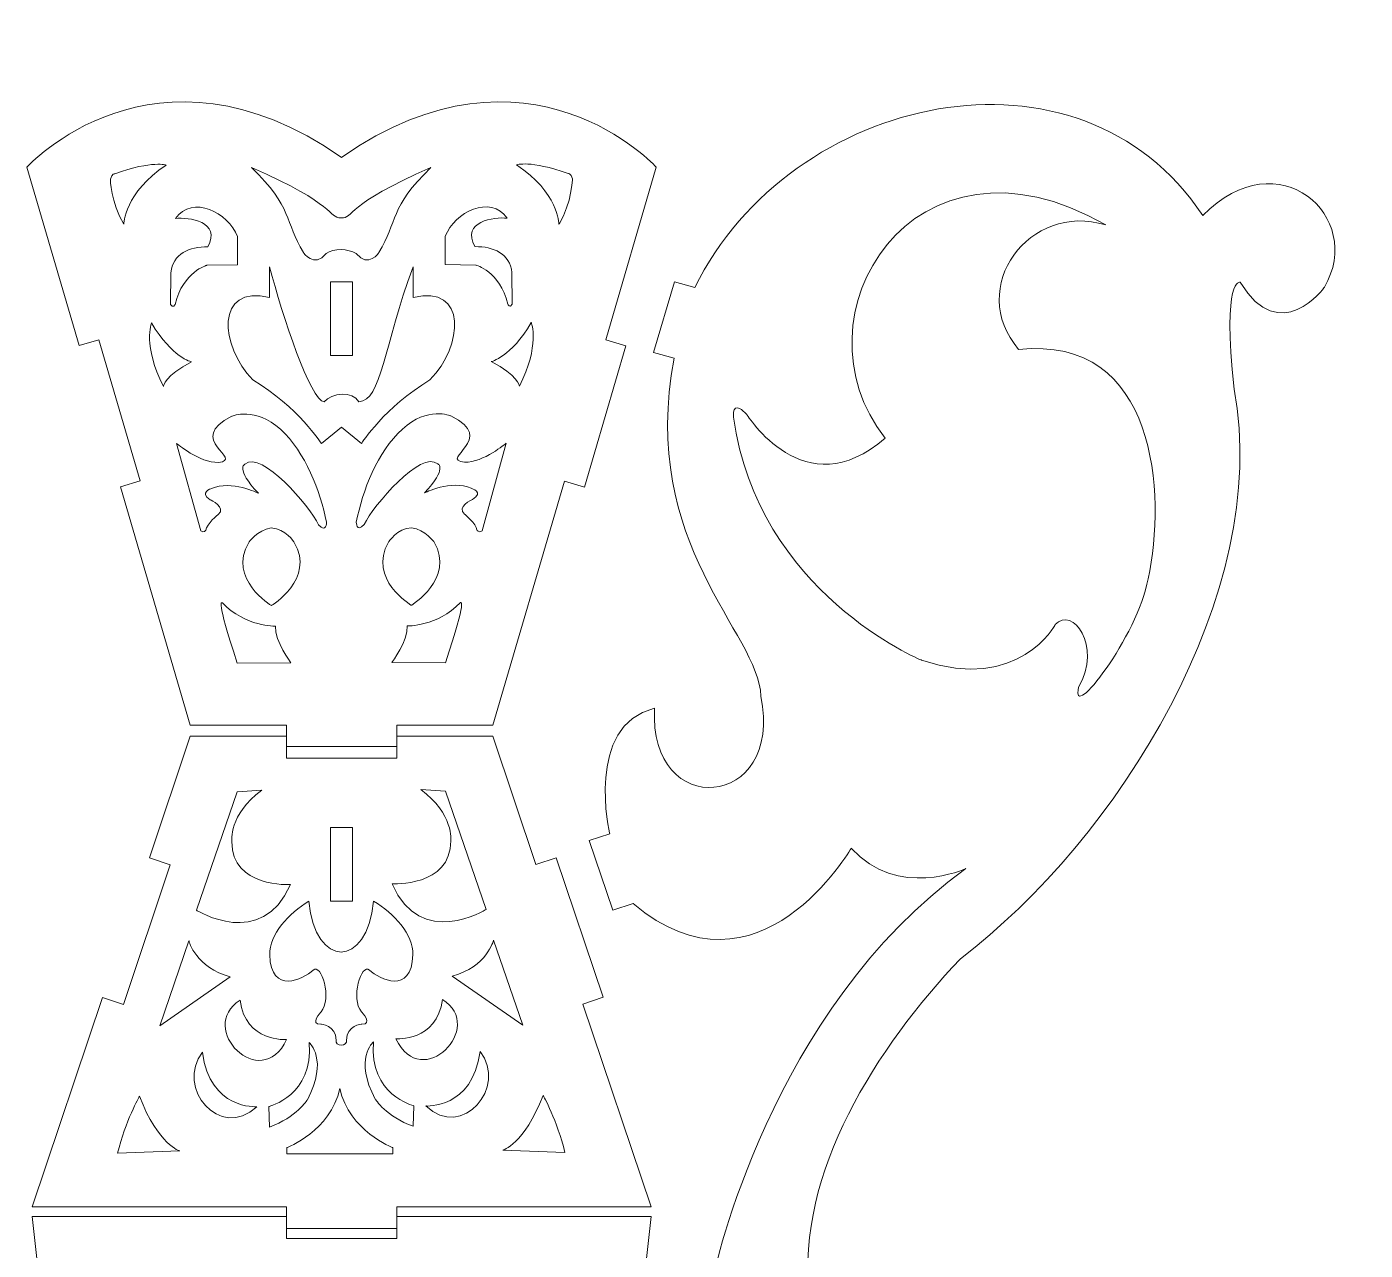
# Model space of a CAD drawing. Header units: centimetres. Extents: x -54.5 to 38.7, y -20.3 to 35.1.
# Drawn here: x 20.54 to 38.73, y 18.39 to 35.02 of the extents above; entities that cross this region are included whole.
import ezdxf

# ---------------------------------------------------------------- set-up
doc = ezdxf.new("R2010")
doc.units = ezdxf.units.CM
doc.header["$MEASUREMENT"] = 0
doc.layers.add('Layer 1', color=7, linetype='Continuous')

msp = doc.modelspace()

# ---------------------------------------------------------------- linework, layer by layer
at = {"layer": 'Layer 1', "color": 250, "lineweight": 9}
for points in [[(24.66481, 30.55208), (24.96481, 30.55208), (24.96481, 31.55208), (24.66481, 31.55208), (24.66481, 30.55208)], [(24.66481, 23.13604), (24.96481, 23.13604), (24.96481, 24.13604), (24.66481, 24.13604), (24.66481, 23.13604)]]:
    msp.add_lwpolyline(points, close=True, dxfattribs=at)
at = {"layer": 'Layer 1', "color": 142, "lineweight": 9}
for points, knots in [([(26.87175, 25.52681), (26.87175, 25.52681), (27.84335, 28.84245), (27.84335, 28.84245), (27.84335, 28.84245), (27.84335, 28.84245), (28.11637, 28.76151), (28.11637, 28.76151), (28.11637, 28.76151), (28.11637, 28.76151), (28.6788, 30.68082), (28.6788, 30.68082), (28.6788, 30.68082), (28.6788, 30.68082), (28.40582, 30.76195), (28.40582, 30.76195), (28.40582, 30.76195), (28.40582, 30.76195), (29.09367, 33.10928), (29.09367, 33.10928), (29.09367, 33.10928), (29.09367, 33.10928), (27.36428, 35.01956), (24.8148, 33.24441), (24.8148, 33.24441), (22.26531, 35.01956), (20.53594, 33.10928), (20.53594, 33.10928), (20.53594, 33.10928), (20.53594, 33.10928), (21.24632, 30.68504), (21.24632, 30.68504), (21.24632, 30.68504), (21.24632, 30.68504), (21.51569, 30.7651), (21.51569, 30.7651), (21.51569, 30.7651), (21.51569, 30.7651), (22.07817, 28.84559), (22.07817, 28.84559), (22.07817, 28.84559), (22.07817, 28.84559), (21.80875, 28.76572), (21.80875, 28.76572), (21.80875, 28.76572), (21.80875, 28.76572), (22.75785, 25.52681), (22.75785, 25.52681), (22.75785, 25.52681), (22.75785, 25.52681), (24.06481, 25.52681), (24.06481, 25.52681), (24.06481, 25.52681), (24.06481, 25.52681), (24.06481, 25.23681), (24.06481, 25.23681), (24.06481, 25.23681), (24.06481, 25.23681), (25.56481, 25.23681), (25.56481, 25.23681), (25.56481, 25.23681), (25.56481, 25.23681), (25.56481, 25.52681), (25.56481, 25.52681), (25.56481, 25.52681), (25.56481, 25.52681), (26.87175, 25.52681), (26.87175, 25.52681)], [0, 0, 0, 0, 0.05555556, 0.05555556, 0.05555556, 0.05555556, 0.11111111, 0.11111111, 0.11111111, 0.11111111, 0.16666667, 0.16666667, 0.16666667, 0.16666667, 0.22222222, 0.22222222, 0.22222222, 0.22222222, 0.27777778, 0.27777778, 0.27777778, 0.27777778, 0.33333333, 0.33333333, 0.33333333, 0.33333333, 0.38888889, 0.38888889, 0.38888889, 0.38888889, 0.44444444, 0.44444444, 0.44444444, 0.44444444, 0.5, 0.5, 0.5, 0.5, 0.55555556, 0.55555556, 0.55555556, 0.55555556, 0.61111111, 0.61111111, 0.61111111, 0.61111111, 0.66666667, 0.66666667, 0.66666667, 0.66666667, 0.72222222, 0.72222222, 0.72222222, 0.72222222, 0.77777778, 0.77777778, 0.77777778, 0.77777778, 0.83333333, 0.83333333, 0.83333333, 0.83333333, 0.88888889, 0.88888889, 0.88888889, 0.88888889, 1, 1, 1, 1]), ([(31.1698, 17.78194), (32.27795, 18.56038), (33.20628, 16.70343), (31.93716, 15.82116), (31.93716, 15.82116), (30.93934, 15.27681), (29.94524, 16.06971), (29.76206, 17.05748), (29.76206, 17.05748), (29.76206, 17.05748), (29.4715, 17.09196), (29.4715, 17.09196), (29.4715, 17.09196), (29.4715, 17.09196), (29.58153, 18.0857), (29.58153, 18.0857), (29.58153, 18.0857), (29.58153, 18.0857), (29.87221, 18.05235), (29.87221, 18.05235), (29.87221, 18.05235), (29.87221, 18.05235), (30.63676, 21.66725), (33.30278, 23.57604), (33.30278, 23.57604), (33.30278, 23.57604), (32.36963, 23.15172), (31.74408, 23.85474), (31.74408, 23.85474), (31.74408, 23.85474), (30.48015, 21.66586), (28.77818, 23.10044), (28.77818, 23.10044), (28.77818, 23.10044), (28.50138, 23.0113), (28.50138, 23.0113), (28.50138, 23.0113), (28.50138, 23.0113), (28.18279, 23.95953), (28.18279, 23.95953), (28.18279, 23.95953), (28.18279, 23.95953), (28.45989, 24.04782), (28.45989, 24.04782), (28.45989, 24.04782), (28.45989, 24.04782), (28.11326, 25.51579), (29.07039, 25.75869), (29.07039, 25.75869), (28.97788, 24.22516), (30.83334, 24.36607), (30.51528, 25.91994), (30.51528, 25.91994), (30.49475, 26.77282), (28.85422, 27.97244), (29.33515, 30.51456), (29.33515, 30.51456), (29.33515, 30.51456), (29.05697, 30.5925), (29.05697, 30.5925), (29.05697, 30.5925), (29.05697, 30.5925), (29.33846, 31.55311), (29.33846, 31.55311), (29.33846, 31.55311), (29.33846, 31.55311), (29.61638, 31.47428), (29.61638, 31.47428), (29.61638, 31.47428), (30.91419, 34.11234), (34.84737, 34.9842), (36.52129, 32.45307), (36.52129, 32.45307), (37.5533, 33.50352), (38.72991, 32.43642), (38.17597, 31.4788), (38.17597, 31.4788), (38.17597, 31.4788), (37.57028, 30.64916), (37.03192, 31.54775), (37.03192, 31.54775), (37.03192, 31.54775), (36.78022, 31.62702), (36.94932, 30.09238), (36.94932, 30.09238), (37.46417, 27.31243), (35.36044, 23.973), (33.22671, 22.35217), (33.22671, 22.35217), (32.09391, 21.15639), (30.99148, 19.44009), (31.1698, 17.78194)], [0, 0, 0, 0, 0.04166667, 0.04166667, 0.04166667, 0.04166667, 0.08333333, 0.08333333, 0.08333333, 0.08333333, 0.125, 0.125, 0.125, 0.125, 0.16666667, 0.16666667, 0.16666667, 0.16666667, 0.20833333, 0.20833333, 0.20833333, 0.20833333, 0.25, 0.25, 0.25, 0.25, 0.29166667, 0.29166667, 0.29166667, 0.29166667, 0.33333333, 0.33333333, 0.33333333, 0.33333333, 0.375, 0.375, 0.375, 0.375, 0.41666667, 0.41666667, 0.41666667, 0.41666667, 0.45833333, 0.45833333, 0.45833333, 0.45833333, 0.5, 0.5, 0.5, 0.5, 0.54166667, 0.54166667, 0.54166667, 0.54166667, 0.58333333, 0.58333333, 0.58333333, 0.58333333, 0.625, 0.625, 0.625, 0.625, 0.66666667, 0.66666667, 0.66666667, 0.66666667, 0.70833333, 0.70833333, 0.70833333, 0.70833333, 0.75, 0.75, 0.75, 0.75, 0.79166667, 0.79166667, 0.79166667, 0.79166667, 0.83333333, 0.83333333, 0.83333333, 0.83333333, 0.875, 0.875, 0.875, 0.875, 0.91666667, 0.91666667, 0.91666667, 0.91666667, 1, 1, 1, 1]), ([(32.20517, 29.42711), (30.89985, 31.06977), (32.57906, 33.8363), (35.2023, 32.32618), (35.2023, 32.32618), (34.1674, 32.64648), (33.29908, 31.47642), (34.01871, 30.63217), (34.01871, 30.63217), (35.90196, 30.83798), (36.02578, 28.65177), (35.77864, 27.51558), (35.77864, 27.51558), (35.63901, 26.73655), (34.71322, 25.53379), (34.83457, 26.04416), (34.83457, 26.04416), (35.15657, 26.60491), (34.74893, 27.1508), (34.51514, 26.89318), (34.51514, 26.89318), (34.51514, 26.89318), (34.03195, 25.96612), (32.69796, 26.40951), (32.69796, 26.40951), (32.69796, 26.40951), (30.46658, 27.32877), (30.14415, 29.71278), (30.14415, 29.71278), (30.14415, 29.71278), (30.10233, 29.97047), (30.32159, 29.75482), (30.32159, 29.75482), (30.32159, 29.75482), (31.10281, 28.47202), (32.20517, 29.42711)], [0, 0, 0, 0, 0.1, 0.1, 0.1, 0.1, 0.2, 0.2, 0.2, 0.2, 0.3, 0.3, 0.3, 0.3, 0.4, 0.4, 0.4, 0.4, 0.5, 0.5, 0.5, 0.5, 0.6, 0.6, 0.6, 0.6, 0.7, 0.7, 0.7, 0.7, 0.8, 0.8, 0.8, 0.8, 1, 1, 1, 1]), ([(21.85434, 32.33445), (21.85434, 32.33445), (21.86503, 32.76825), (22.4323, 33.13868), (22.4323, 33.13868), (22.4323, 33.13868), (22.25303, 33.2069), (21.73126, 33.02169), (21.73126, 33.02169), (21.73126, 33.02169), (21.69379, 33.029), (21.67239, 32.94858), (21.67239, 32.94858), (21.67239, 32.94858), (21.67506, 32.63419), (21.85434, 32.33445)], [0, 0, 0, 0, 0.2, 0.2, 0.2, 0.2, 0.4, 0.4, 0.4, 0.4, 0.6, 0.6, 0.6, 0.6, 1, 1, 1, 1]), ([(27.77068, 32.33801), (27.77068, 32.33801), (27.75998, 32.7718), (27.19271, 33.14224), (27.19271, 33.14224), (27.19271, 33.14224), (27.37198, 33.21046), (27.89376, 33.02525), (27.89376, 33.02525), (27.89376, 33.02525), (27.93122, 33.03256), (27.95263, 32.95214), (27.95263, 32.95214), (27.95263, 32.95214), (27.94996, 32.63775), (27.77068, 32.33801)], [0, 0, 0, 0, 0.2, 0.2, 0.2, 0.2, 0.4, 0.4, 0.4, 0.4, 0.6, 0.6, 0.6, 0.6, 1, 1, 1, 1]), ([(24.81082, 32.42137), (24.98532, 32.41652), (24.85644, 32.6003), (26.02909, 33.10648), (26.02909, 33.10648), (25.46553, 32.56208), (25.57854, 32.37429), (25.32269, 31.95001), (25.32269, 31.95001), (25.32269, 31.95001), (25.18355, 31.73555), (25.0123, 31.93539), (25.0123, 31.93539), (24.91259, 32.00609), (24.70445, 32.01139), (24.60722, 31.93539), (24.60722, 31.93539), (24.43598, 31.73555), (24.29683, 31.95001), (24.29683, 31.95001), (24.29683, 31.95001), (24.04098, 32.37429), (24.15399, 32.56208), (23.59043, 33.10648), (23.59043, 33.10648), (24.76308, 32.6003), (24.62098, 32.42665), (24.81082, 32.42137)], [0, 0, 0, 0, 0.125, 0.125, 0.125, 0.125, 0.25, 0.25, 0.25, 0.25, 0.375, 0.375, 0.375, 0.375, 0.5, 0.5, 0.5, 0.5, 0.625, 0.625, 0.625, 0.625, 0.75, 0.75, 0.75, 0.75, 1, 1, 1, 1]), ([(22.48983, 31.24466), (22.48983, 31.24466), (22.49518, 31.67603), (22.49518, 31.67603), (22.49518, 31.67603), (22.51906, 31.93416), (22.74756, 32.02993), (22.99687, 32.02758), (22.99687, 32.02758), (23.18539, 32.37314), (22.73619, 32.433), (22.55675, 32.41382), (22.55675, 32.41382), (22.78899, 32.73786), (23.2733, 32.49925), (23.39961, 32.16768), (23.39961, 32.16768), (23.39961, 32.16768), (23.39961, 31.78262), (23.39961, 31.78262), (23.39961, 31.78262), (23.39961, 31.78262), (22.98487, 31.77775), (22.98487, 31.77775), (22.98487, 31.77775), (22.98487, 31.77775), (22.6611, 31.69246), (22.5514, 31.24647), (22.5514, 31.24647), (22.5514, 31.24647), (22.5248, 31.18536), (22.48983, 31.24466)], [0, 0, 0, 0, 0.11111111, 0.11111111, 0.11111111, 0.11111111, 0.22222222, 0.22222222, 0.22222222, 0.22222222, 0.33333333, 0.33333333, 0.33333333, 0.33333333, 0.44444444, 0.44444444, 0.44444444, 0.44444444, 0.55555556, 0.55555556, 0.55555556, 0.55555556, 0.66666667, 0.66666667, 0.66666667, 0.66666667, 0.77777778, 0.77777778, 0.77777778, 0.77777778, 1, 1, 1, 1]), ([(27.13518, 31.24822), (27.13518, 31.24822), (27.12983, 31.67959), (27.12983, 31.67959), (27.12983, 31.67959), (27.10596, 31.93772), (26.87745, 32.03348), (26.62814, 32.03114), (26.62814, 32.03114), (26.43962, 32.3767), (26.88882, 32.43656), (27.06826, 32.41738), (27.06826, 32.41738), (26.83602, 32.74142), (26.35171, 32.50281), (26.2254, 32.17124), (26.2254, 32.17124), (26.2254, 32.17124), (26.2254, 31.78618), (26.2254, 31.78618), (26.2254, 31.78618), (26.2254, 31.78618), (26.64014, 31.78131), (26.64014, 31.78131), (26.64014, 31.78131), (26.64014, 31.78131), (26.96391, 31.69602), (27.07361, 31.25003), (27.07361, 31.25003), (27.07361, 31.25003), (27.10022, 31.18892), (27.13518, 31.24822)], [0, 0, 0, 0, 0.11111111, 0.11111111, 0.11111111, 0.11111111, 0.22222222, 0.22222222, 0.22222222, 0.22222222, 0.33333333, 0.33333333, 0.33333333, 0.33333333, 0.44444444, 0.44444444, 0.44444444, 0.44444444, 0.55555556, 0.55555556, 0.55555556, 0.55555556, 0.66666667, 0.66666667, 0.66666667, 0.66666667, 0.77777778, 0.77777778, 0.77777778, 0.77777778, 1, 1, 1, 1]), ([(24.57641, 29.92255), (24.39535, 29.92948), (24.00878, 31.09513), (23.83655, 31.75523), (23.83655, 31.75523), (23.83655, 31.75523), (23.83655, 31.33787), (23.83655, 31.33787), (23.83655, 31.33787), (23.09434, 31.52119), (23.15801, 30.67803), (23.60906, 30.21928), (23.60906, 30.21928), (24.22449, 29.85371), (24.54025, 29.35412), (24.54025, 29.35412), (24.54025, 29.35412), (24.54025, 29.35412), (24.8125, 29.5759), (24.8125, 29.5759), (24.8125, 29.5759), (24.8125, 29.5759), (25.0856, 29.35412), (25.0856, 29.35412), (25.0856, 29.35412), (25.0856, 29.35412), (25.40135, 29.85371), (26.01678, 30.21928), (26.01678, 30.21928), (26.46783, 30.67803), (26.53153, 31.5212), (25.78929, 31.33787), (25.78929, 31.33787), (25.78929, 31.33787), (25.78929, 31.75523), (25.78929, 31.75523), (25.78929, 31.75523), (25.38424, 30.6877), (25.3632, 29.93456), (25.04943, 29.92255), (25.04943, 29.92255), (24.96303, 30.06991), (24.68627, 30.04477), (24.57641, 29.92255)], [0, 0, 0, 0, 0.08333333, 0.08333333, 0.08333333, 0.08333333, 0.16666667, 0.16666667, 0.16666667, 0.16666667, 0.25, 0.25, 0.25, 0.25, 0.33333333, 0.33333333, 0.33333333, 0.33333333, 0.41666667, 0.41666667, 0.41666667, 0.41666667, 0.5, 0.5, 0.5, 0.5, 0.58333333, 0.58333333, 0.58333333, 0.58333333, 0.66666667, 0.66666667, 0.66666667, 0.66666667, 0.75, 0.75, 0.75, 0.75, 0.83333333, 0.83333333, 0.83333333, 0.83333333, 1, 1, 1, 1]), ([(24.66481, 31.55208), (24.66481, 31.55208), (24.96481, 31.55208), (24.96481, 31.55208), (24.96481, 31.55208), (24.96481, 31.55208), (24.96481, 30.55208), (24.96481, 30.55208), (24.96481, 30.55208), (24.96481, 30.55208), (24.66481, 30.55208), (24.66481, 30.55208), (24.66481, 30.55208), (24.66481, 30.55208), (24.66481, 31.55208), (24.66481, 31.55208)], [0, 0, 0, 0, 0.2, 0.2, 0.2, 0.2, 0.4, 0.4, 0.4, 0.4, 0.6, 0.6, 0.6, 0.6, 1, 1, 1, 1]), ([(22.77687, 30.46394), (22.77687, 30.46394), (22.5093, 30.52243), (22.23102, 30.99522), (22.23102, 30.99522), (22.23102, 30.99522), (22.10928, 30.68443), (22.39292, 30.13122), (22.39292, 30.13122), (22.39292, 30.13122), (22.41432, 30.28233), (22.77687, 30.46394)], [0, 0, 0, 0, 0.25, 0.25, 0.25, 0.25, 0.5, 0.5, 0.5, 0.5, 1, 1, 1, 1]), ([(26.84815, 30.4675), (26.84815, 30.4675), (27.11571, 30.52599), (27.394, 30.99878), (27.394, 30.99878), (27.394, 30.99878), (27.51573, 30.68799), (27.23209, 30.13478), (27.23209, 30.13478), (27.23209, 30.13478), (27.21069, 30.28589), (26.84815, 30.4675)], [0, 0, 0, 0, 0.25, 0.25, 0.25, 0.25, 0.5, 0.5, 0.5, 0.5, 1, 1, 1, 1]), ([(22.89991, 28.16595), (22.89991, 28.16595), (22.57347, 29.35522), (22.57347, 29.35522), (22.57347, 29.35522), (22.57347, 29.35522), (22.8785, 29.09203), (23.14073, 29.0969), (23.14073, 29.0969), (23.50308, 29.13743), (22.67329, 29.41116), (23.32537, 29.72691), (23.32537, 29.72691), (23.32537, 29.72691), (23.64112, 29.85975), (23.98361, 29.54781), (23.98361, 29.54781), (24.32611, 29.23587), (24.52413, 28.70827), (24.60975, 28.28422), (24.60975, 28.28422), (24.60975, 28.28422), (24.60977, 28.13311), (24.50273, 28.2501), (24.50273, 28.2501), (24.3764, 28.50898), (23.72886, 29.26978), (23.502, 29.07382), (23.502, 29.07382), (23.502, 29.07382), (23.36286, 29.02021), (23.68395, 28.67902), (23.68395, 28.67902), (23.68395, 28.67902), (23.31946, 28.86289), (23.04712, 28.74239), (23.04712, 28.74239), (23.04712, 28.74239), (22.86517, 28.68876), (23.03106, 28.59128), (23.03106, 28.59128), (23.03106, 28.59128), (23.25581, 28.48404), (23.13808, 28.39144), (23.13808, 28.39144), (23.13808, 28.39144), (22.97754, 28.25986), (22.97219, 28.17699), (22.97219, 28.17699), (22.97219, 28.17699), (22.9441, 28.1307), (22.89991, 28.16595)], [0, 0, 0, 0, 0.07142857, 0.07142857, 0.07142857, 0.07142857, 0.14285714, 0.14285714, 0.14285714, 0.14285714, 0.21428571, 0.21428571, 0.21428571, 0.21428571, 0.28571429, 0.28571429, 0.28571429, 0.28571429, 0.35714286, 0.35714286, 0.35714286, 0.35714286, 0.42857143, 0.42857143, 0.42857143, 0.42857143, 0.5, 0.5, 0.5, 0.5, 0.57142857, 0.57142857, 0.57142857, 0.57142857, 0.64285714, 0.64285714, 0.64285714, 0.64285714, 0.71428571, 0.71428571, 0.71428571, 0.71428571, 0.78571429, 0.78571429, 0.78571429, 0.78571429, 0.85714286, 0.85714286, 0.85714286, 0.85714286, 1, 1, 1, 1]), ([(26.7251, 28.16951), (26.7251, 28.16951), (27.05154, 29.35878), (27.05154, 29.35878), (27.05154, 29.35878), (27.05154, 29.35878), (26.74651, 29.09559), (26.48428, 29.10046), (26.48428, 29.10046), (26.12193, 29.14099), (26.95172, 29.41472), (26.29964, 29.73047), (26.29964, 29.73047), (26.29964, 29.73047), (25.98389, 29.86331), (25.6414, 29.55137), (25.6414, 29.55137), (25.2989, 29.23943), (25.10089, 28.71183), (25.01526, 28.28778), (25.01526, 28.28778), (25.01526, 28.28778), (25.01524, 28.13667), (25.12228, 28.25365), (25.12228, 28.25365), (25.24861, 28.51254), (25.89615, 29.27334), (26.12301, 29.07738), (26.12301, 29.07738), (26.12301, 29.07738), (26.26215, 29.02376), (25.94106, 28.68258), (25.94106, 28.68258), (25.94106, 28.68258), (26.30555, 28.86645), (26.5779, 28.74595), (26.5779, 28.74595), (26.5779, 28.74595), (26.75985, 28.69232), (26.59395, 28.59484), (26.59395, 28.59484), (26.59395, 28.59484), (26.3692, 28.4876), (26.48693, 28.395), (26.48693, 28.395), (26.48693, 28.395), (26.64747, 28.26341), (26.65282, 28.18055), (26.65282, 28.18055), (26.65282, 28.18055), (26.68092, 28.13426), (26.7251, 28.16951)], [0, 0, 0, 0, 0.07142857, 0.07142857, 0.07142857, 0.07142857, 0.14285714, 0.14285714, 0.14285714, 0.14285714, 0.21428571, 0.21428571, 0.21428571, 0.21428571, 0.28571429, 0.28571429, 0.28571429, 0.28571429, 0.35714286, 0.35714286, 0.35714286, 0.35714286, 0.42857143, 0.42857143, 0.42857143, 0.42857143, 0.5, 0.5, 0.5, 0.5, 0.57142857, 0.57142857, 0.57142857, 0.57142857, 0.64285714, 0.64285714, 0.64285714, 0.64285714, 0.71428571, 0.71428571, 0.71428571, 0.71428571, 0.78571429, 0.78571429, 0.78571429, 0.78571429, 0.85714286, 0.85714286, 0.85714286, 0.85714286, 1, 1, 1, 1]), ([(23.86012, 28.20657), (23.66747, 28.17977), (23.5523, 28.01038), (23.5523, 28.01038), (23.5523, 28.01038), (23.26332, 27.51322), (23.86209, 27.15181), (23.86209, 27.15181), (23.86209, 27.15181), (23.86209, 27.15181), (24.46083, 27.51322), (24.17185, 28.01038), (24.17185, 28.01038), (24.17185, 28.01038), (24.05278, 28.20171), (23.86012, 28.20657)], [0, 0, 0, 0, 0.2, 0.2, 0.2, 0.2, 0.4, 0.4, 0.4, 0.4, 0.6, 0.6, 0.6, 0.6, 1, 1, 1, 1]), ([(25.76489, 28.21013), (25.95754, 28.18332), (26.07271, 28.01394), (26.07271, 28.01394), (26.07271, 28.01394), (26.36169, 27.51678), (25.76292, 27.15537), (25.76292, 27.15537), (25.76292, 27.15537), (25.76292, 27.15537), (25.16419, 27.51678), (25.45316, 28.01394), (25.45316, 28.01394), (25.45316, 28.01394), (25.57224, 28.20526), (25.76489, 28.21013)], [0, 0, 0, 0, 0.2, 0.2, 0.2, 0.2, 0.4, 0.4, 0.4, 0.4, 0.6, 0.6, 0.6, 0.6, 1, 1, 1, 1]), ([(23.91823, 26.87159), (23.91823, 26.87159), (23.51009, 26.86186), (23.19435, 27.18842), (23.19435, 27.18842), (23.19435, 27.18842), (23.09267, 27.28232), (23.3977, 26.37087), (23.3977, 26.37087), (23.3977, 26.37087), (24.12617, 26.37505), (24.12617, 26.37505), (24.12617, 26.37505), (24.12617, 26.37505), (23.90552, 26.66263), (23.91823, 26.87159)], [0, 0, 0, 0, 0.2, 0.2, 0.2, 0.2, 0.4, 0.4, 0.4, 0.4, 0.6, 0.6, 0.6, 0.6, 1, 1, 1, 1]), ([(25.70678, 26.87515), (25.70678, 26.87515), (26.11492, 26.86542), (26.43067, 27.19198), (26.43067, 27.19198), (26.43067, 27.19198), (26.53234, 27.28588), (26.22731, 26.37443), (26.22731, 26.37443), (26.22731, 26.37443), (25.49884, 26.37861), (25.49884, 26.37861), (25.49884, 26.37861), (25.49884, 26.37861), (25.71949, 26.66618), (25.70678, 26.87515)], [0, 0, 0, 0, 0.2, 0.2, 0.2, 0.2, 0.4, 0.4, 0.4, 0.4, 0.6, 0.6, 0.6, 0.6, 1, 1, 1, 1]), ([(29.02163, 18.9776), (29.02163, 18.9776), (28.09495, 21.73574), (28.09495, 21.73574), (28.09495, 21.73574), (28.09495, 21.73574), (28.36903, 21.82734), (28.36903, 21.82734), (28.36903, 21.82734), (28.36903, 21.82734), (27.73256, 23.72343), (27.73256, 23.72343), (27.73256, 23.72343), (27.73256, 23.72343), (27.45799, 23.63154), (27.45799, 23.63154), (27.45799, 23.63154), (27.45799, 23.63154), (26.87216, 25.37519), (26.87216, 25.37519), (26.87216, 25.37519), (26.87216, 25.37519), (25.56481, 25.37519), (25.56481, 25.37519), (25.56481, 25.37519), (25.56481, 25.37519), (25.56481, 25.07724), (25.56481, 25.07724), (25.56481, 25.07724), (25.56481, 25.07724), (24.06481, 25.07724), (24.06481, 25.07724), (24.06481, 25.07724), (24.06481, 25.07724), (24.06481, 25.37519), (24.06481, 25.37519), (24.06481, 25.37519), (24.06481, 25.37519), (22.75746, 25.37519), (22.75746, 25.37519), (22.75746, 25.37519), (22.75746, 25.37519), (22.20208, 23.7222), (22.20208, 23.7222), (22.20208, 23.7222), (22.20208, 23.7222), (22.48621, 23.62711), (22.48621, 23.62711), (22.48621, 23.62711), (22.48621, 23.62711), (21.8493, 21.7313), (21.8493, 21.7313), (21.8493, 21.7313), (21.8493, 21.7313), (21.56509, 21.82629), (21.56509, 21.82629), (21.56509, 21.82629), (21.56509, 21.82629), (20.60798, 18.9776), (20.60798, 18.9776), (20.60798, 18.9776), (20.60798, 18.9776), (24.06481, 18.9776), (24.06481, 18.9776), (24.06481, 18.9776), (24.06481, 18.9776), (24.06481, 18.6836), (24.06481, 18.6836), (24.06481, 18.6836), (24.06481, 18.6836), (25.56481, 18.6836), (25.56481, 18.6836), (25.56481, 18.6836), (25.56481, 18.6836), (25.56481, 18.9776), (25.56481, 18.9776), (25.56481, 18.9776), (25.56481, 18.9776), (29.02163, 18.9776), (29.02163, 18.9776)], [0, 0, 0, 0, 0.04761905, 0.04761905, 0.04761905, 0.04761905, 0.0952381, 0.0952381, 0.0952381, 0.0952381, 0.14285714, 0.14285714, 0.14285714, 0.14285714, 0.19047619, 0.19047619, 0.19047619, 0.19047619, 0.23809524, 0.23809524, 0.23809524, 0.23809524, 0.28571429, 0.28571429, 0.28571429, 0.28571429, 0.33333333, 0.33333333, 0.33333333, 0.33333333, 0.38095238, 0.38095238, 0.38095238, 0.38095238, 0.42857143, 0.42857143, 0.42857143, 0.42857143, 0.47619048, 0.47619048, 0.47619048, 0.47619048, 0.52380952, 0.52380952, 0.52380952, 0.52380952, 0.57142857, 0.57142857, 0.57142857, 0.57142857, 0.61904762, 0.61904762, 0.61904762, 0.61904762, 0.66666667, 0.66666667, 0.66666667, 0.66666667, 0.71428571, 0.71428571, 0.71428571, 0.71428571, 0.76190476, 0.76190476, 0.76190476, 0.76190476, 0.80952381, 0.80952381, 0.80952381, 0.80952381, 0.85714286, 0.85714286, 0.85714286, 0.85714286, 0.9047619, 0.9047619, 0.9047619, 0.9047619, 1, 1, 1, 1]), ([(22.84403, 23.01034), (22.84403, 23.01034), (23.72922, 22.45613), (24.11998, 23.35959), (24.11998, 23.35959), (24.11998, 23.35959), (23.32252, 23.31403), (23.32252, 23.94418), (23.32252, 23.94418), (23.32252, 23.94418), (23.27669, 24.30869), (23.73124, 24.64274), (23.73124, 24.64274), (23.73124, 24.64274), (23.3963, 24.61997), (23.3963, 24.61997), (23.3963, 24.61997), (23.3963, 24.61997), (22.84403, 23.01034), (22.84403, 23.01034)], [0, 0, 0, 0, 0.16666667, 0.16666667, 0.16666667, 0.16666667, 0.33333333, 0.33333333, 0.33333333, 0.33333333, 0.5, 0.5, 0.5, 0.5, 0.66666667, 0.66666667, 0.66666667, 0.66666667, 1, 1, 1, 1]), ([(26.77837, 23.02021), (26.77837, 23.02021), (25.89319, 22.46601), (25.50242, 23.36946), (25.50242, 23.36946), (25.50242, 23.36946), (26.29989, 23.3239), (26.29989, 23.95405), (26.29989, 23.95405), (26.29989, 23.95405), (26.34571, 24.31856), (25.89116, 24.65261), (25.89116, 24.65261), (25.89116, 24.65261), (26.2261, 24.62984), (26.2261, 24.62984), (26.2261, 24.62984), (26.2261, 24.62984), (26.77837, 23.02021), (26.77837, 23.02021)], [0, 0, 0, 0, 0.16666667, 0.16666667, 0.16666667, 0.16666667, 0.33333333, 0.33333333, 0.33333333, 0.33333333, 0.5, 0.5, 0.5, 0.5, 0.66666667, 0.66666667, 0.66666667, 0.66666667, 1, 1, 1, 1]), ([(24.66481, 24.13604), (24.66481, 24.13604), (24.96481, 24.13604), (24.96481, 24.13604), (24.96481, 24.13604), (24.96481, 24.13604), (24.96481, 23.13604), (24.96481, 23.13604), (24.96481, 23.13604), (24.96481, 23.13604), (24.66481, 23.13604), (24.66481, 23.13604), (24.66481, 23.13604), (24.66481, 23.13604), (24.66481, 24.13604), (24.66481, 24.13604)], [0, 0, 0, 0, 0.2, 0.2, 0.2, 0.2, 0.4, 0.4, 0.4, 0.4, 0.6, 0.6, 0.6, 0.6, 1, 1, 1, 1]), ([(24.88282, 21.24527), (24.88282, 21.44571), (25.09016, 21.46392), (25.09016, 21.46392), (25.09016, 21.46392), (25.24646, 21.45481), (25.08698, 21.62792), (25.08698, 21.62792), (25.08698, 21.62792), (24.93317, 21.80716), (25.08347, 22.29961), (25.19477, 22.19748), (25.19477, 22.19748), (25.32944, 22.07393), (25.76689, 21.85009), (25.78496, 22.40679), (25.78496, 22.40679), (25.79384, 22.68032), (25.5251, 22.97073), (25.25125, 23.1342), (25.25125, 23.1342), (25.16285, 22.21128), (24.45406, 22.21084), (24.37185, 23.1342), (24.37185, 23.1342), (24.09799, 22.97073), (23.82925, 22.68032), (23.83813, 22.40679), (23.83813, 22.40679), (23.85621, 21.85009), (24.29365, 22.07393), (24.42832, 22.19748), (24.42832, 22.19748), (24.53962, 22.29961), (24.68992, 21.80716), (24.53611, 21.62792), (24.53611, 21.62792), (24.53611, 21.62792), (24.37663, 21.45481), (24.53293, 21.46392), (24.53293, 21.46392), (24.53293, 21.46392), (24.74027, 21.44571), (24.74027, 21.24527), (24.74027, 21.24527), (24.72138, 21.15534), (24.90159, 21.15592), (24.88282, 21.24527)], [0, 0, 0, 0, 0.07692308, 0.07692308, 0.07692308, 0.07692308, 0.15384615, 0.15384615, 0.15384615, 0.15384615, 0.23076923, 0.23076923, 0.23076923, 0.23076923, 0.30769231, 0.30769231, 0.30769231, 0.30769231, 0.38461538, 0.38461538, 0.38461538, 0.38461538, 0.46153846, 0.46153846, 0.46153846, 0.46153846, 0.53846154, 0.53846154, 0.53846154, 0.53846154, 0.61538462, 0.61538462, 0.61538462, 0.61538462, 0.69230769, 0.69230769, 0.69230769, 0.69230769, 0.76923077, 0.76923077, 0.76923077, 0.76923077, 0.84615385, 0.84615385, 0.84615385, 0.84615385, 1, 1, 1, 1]), ([(22.34562, 21.43876), (22.34562, 21.43876), (22.74036, 22.59277), (22.74036, 22.59277), (22.74036, 22.59277), (22.74036, 22.59277), (22.83605, 22.22454), (23.30258, 22.10686), (23.30258, 22.10686), (23.30258, 22.10686), (22.34562, 21.43876), (22.34562, 21.43876)], [0, 0, 0, 0, 0.25, 0.25, 0.25, 0.25, 0.5, 0.5, 0.5, 0.5, 1, 1, 1, 1]), ([(27.27678, 21.44864), (27.27678, 21.44864), (26.88204, 22.60264), (26.88204, 22.60264), (26.88204, 22.60264), (26.88204, 22.60264), (26.78635, 22.23441), (26.31983, 22.11674), (26.31983, 22.11674), (26.31983, 22.11674), (27.27678, 21.44864), (27.27678, 21.44864)], [0, 0, 0, 0, 0.25, 0.25, 0.25, 0.25, 0.5, 0.5, 0.5, 0.5, 1, 1, 1, 1]), ([(24.06853, 21.25317), (24.06853, 21.25317), (23.50794, 21.21114), (23.43617, 21.78813), (23.43617, 21.78813), (22.83792, 21.41191), (23.71473, 20.51377), (24.06853, 21.25317)], [0, 0, 0, 0, 0.33333333, 0.33333333, 0.33333333, 0.33333333, 1, 1, 1, 1]), ([(25.55388, 21.26304), (25.55388, 21.26304), (26.11446, 21.22101), (26.18623, 21.798), (26.18623, 21.798), (26.78448, 21.42178), (25.90768, 20.52364), (25.55388, 21.26304)], [0, 0, 0, 0, 0.33333333, 0.33333333, 0.33333333, 0.33333333, 1, 1, 1, 1]), ([(23.83328, 20.06381), (23.83328, 20.06381), (23.8269, 20.3432), (23.8269, 20.3432), (23.8269, 20.3432), (23.8269, 20.3432), (24.43615, 20.48898), (24.37555, 21.21174), (24.37555, 21.21174), (24.37555, 21.21174), (24.64032, 20.97791), (24.35004, 20.43431), (24.35004, 20.43431), (24.35004, 20.43431), (24.20011, 20.1944), (23.83328, 20.06381)], [0, 0, 0, 0, 0.2, 0.2, 0.2, 0.2, 0.4, 0.4, 0.4, 0.4, 0.6, 0.6, 0.6, 0.6, 1, 1, 1, 1]), ([(25.78913, 20.07368), (25.78913, 20.07368), (25.79551, 20.35307), (25.79551, 20.35307), (25.79551, 20.35307), (25.79551, 20.35307), (25.18625, 20.49885), (25.24686, 21.22162), (25.24686, 21.22162), (25.24686, 21.22162), (24.98208, 20.98778), (25.27237, 20.44418), (25.27237, 20.44418), (25.27237, 20.44418), (25.4223, 20.20427), (25.78913, 20.07368)], [0, 0, 0, 0, 0.2, 0.2, 0.2, 0.2, 0.4, 0.4, 0.4, 0.4, 0.6, 0.6, 0.6, 0.6, 1, 1, 1, 1]), ([(23.66102, 20.34018), (23.66102, 20.34018), (23.02623, 20.29462), (22.92415, 21.08117), (22.92415, 21.08117), (22.5509, 20.6011), (23.16146, 19.86998), (23.66102, 20.34018)], [0, 0, 0, 0, 0.33333333, 0.33333333, 0.33333333, 0.33333333, 1, 1, 1, 1]), ([(25.96139, 20.35005), (25.96139, 20.35005), (26.59618, 20.30449), (26.69826, 21.09104), (26.69826, 21.09104), (27.0715, 20.61097), (26.46095, 19.87985), (25.96139, 20.35005)], [0, 0, 0, 0, 0.33333333, 0.33333333, 0.33333333, 0.33333333, 1, 1, 1, 1]), ([(24.79189, 20.58789), (24.91846, 20.0087), (25.51157, 19.78395), (25.51157, 19.78395), (25.51157, 19.78395), (25.51157, 19.78395), (25.51157, 19.70016), (25.51157, 19.70016), (25.51157, 19.70016), (25.51157, 19.70016), (24.791, 19.70112), (24.791, 19.70112), (24.791, 19.70112), (24.791, 19.70112), (24.07169, 19.70016), (24.07169, 19.70016), (24.07169, 19.70016), (24.07169, 19.70016), (24.07169, 19.78395), (24.07169, 19.78395), (24.07169, 19.78395), (24.07169, 19.78395), (24.66533, 20.0087), (24.79189, 20.58789)], [0, 0, 0, 0, 0.14285714, 0.14285714, 0.14285714, 0.14285714, 0.28571429, 0.28571429, 0.28571429, 0.28571429, 0.42857143, 0.42857143, 0.42857143, 0.42857143, 0.57142857, 0.57142857, 0.57142857, 0.57142857, 0.71428571, 0.71428571, 0.71428571, 0.71428571, 1, 1, 1, 1]), ([(21.77146, 19.70774), (21.77146, 19.70774), (22.61676, 19.73811), (22.61676, 19.73811), (22.61676, 19.73811), (22.61676, 19.73811), (22.32969, 19.81402), (22.06652, 20.48213), (22.06652, 20.48213), (22.06652, 20.48213), (21.87513, 20.14049), (21.77146, 19.70774)], [0, 0, 0, 0, 0.25, 0.25, 0.25, 0.25, 0.5, 0.5, 0.5, 0.5, 1, 1, 1, 1]), ([(27.85095, 19.71761), (27.85095, 19.71761), (27.00564, 19.74798), (27.00564, 19.74798), (27.00564, 19.74798), (27.00564, 19.74798), (27.29271, 19.82389), (27.55588, 20.49201), (27.55588, 20.49201), (27.55588, 20.49201), (27.74728, 20.15036), (27.85095, 19.71761)], [0, 0, 0, 0, 0.25, 0.25, 0.25, 0.25, 0.5, 0.5, 0.5, 0.5, 1, 1, 1, 1]), ([(22.14635, 5.00581), (22.14635, 5.00581), (22.44516, 5.03873), (22.44516, 5.03873), (22.44516, 5.03873), (22.44516, 5.03873), (22.11502, 8.02051), (22.11502, 8.02051), (22.11502, 8.02051), (22.11502, 8.02051), (21.81622, 7.9875), (21.81622, 7.9875), (21.81622, 7.9875), (21.81622, 7.9875), (20.60792, 18.84871), (20.60792, 18.84871), (20.60792, 18.84871), (20.60792, 18.84871), (24.06481, 18.84871), (24.06481, 18.84871), (24.06481, 18.84871), (24.06481, 18.84871), (24.06481, 18.54871), (24.06481, 18.54871), (24.06481, 18.54871), (24.06481, 18.54871), (25.56481, 18.54871), (25.56481, 18.54871), (25.56481, 18.54871), (25.56481, 18.54871), (25.56481, 18.84871), (25.56481, 18.84871), (25.56481, 18.84871), (25.56481, 18.84871), (29.02169, 18.84871), (29.02169, 18.84871), (29.02169, 18.84871), (29.02169, 18.84871), (27.82261, 8.01878), (27.82261, 8.01878), (27.82261, 8.01878), (27.82261, 8.01878), (28.10572, 7.9875), (28.10572, 7.9875), (28.10572, 7.9875), (28.10572, 7.9875), (27.77559, 5.00581), (27.77559, 5.00581), (27.77559, 5.00581), (27.77559, 5.00581), (27.49247, 5.037), (27.49247, 5.037), (27.49247, 5.037), (27.49247, 5.037), (26.29019, -5.82187), (26.29019, -5.82187), (26.29019, -5.82187), (26.29019, -5.82187), (25.56481, -5.822), (25.56481, -5.822), (25.56481, -5.822), (25.56481, -5.822), (25.56481, -6.04535), (25.56481, -6.04535), (25.56481, -6.04535), (25.56481, -6.04535), (24.06481, -6.04535), (24.06481, -6.04535), (24.06481, -6.04535), (24.06481, -6.04535), (24.06481, -5.82227), (24.06481, -5.82227), (24.06481, -5.82227), (24.06481, -5.82227), (23.34331, -5.8224), (23.34331, -5.8224), (23.34331, -5.8224), (23.34331, -5.8224), (22.14635, 5.00581), (22.14635, 5.00581)], [0, 0, 0, 0, 0.04761905, 0.04761905, 0.04761905, 0.04761905, 0.0952381, 0.0952381, 0.0952381, 0.0952381, 0.14285714, 0.14285714, 0.14285714, 0.14285714, 0.19047619, 0.19047619, 0.19047619, 0.19047619, 0.23809524, 0.23809524, 0.23809524, 0.23809524, 0.28571429, 0.28571429, 0.28571429, 0.28571429, 0.33333333, 0.33333333, 0.33333333, 0.33333333, 0.38095238, 0.38095238, 0.38095238, 0.38095238, 0.42857143, 0.42857143, 0.42857143, 0.42857143, 0.47619048, 0.47619048, 0.47619048, 0.47619048, 0.52380952, 0.52380952, 0.52380952, 0.52380952, 0.57142857, 0.57142857, 0.57142857, 0.57142857, 0.61904762, 0.61904762, 0.61904762, 0.61904762, 0.66666667, 0.66666667, 0.66666667, 0.66666667, 0.71428571, 0.71428571, 0.71428571, 0.71428571, 0.76190476, 0.76190476, 0.76190476, 0.76190476, 0.80952381, 0.80952381, 0.80952381, 0.80952381, 0.85714286, 0.85714286, 0.85714286, 0.85714286, 0.9047619, 0.9047619, 0.9047619, 0.9047619, 1, 1, 1, 1])]:
    msp.add_open_spline(points, degree=3, knots=knots, dxfattribs=at)

doc.saveas('drawing.dxf')
